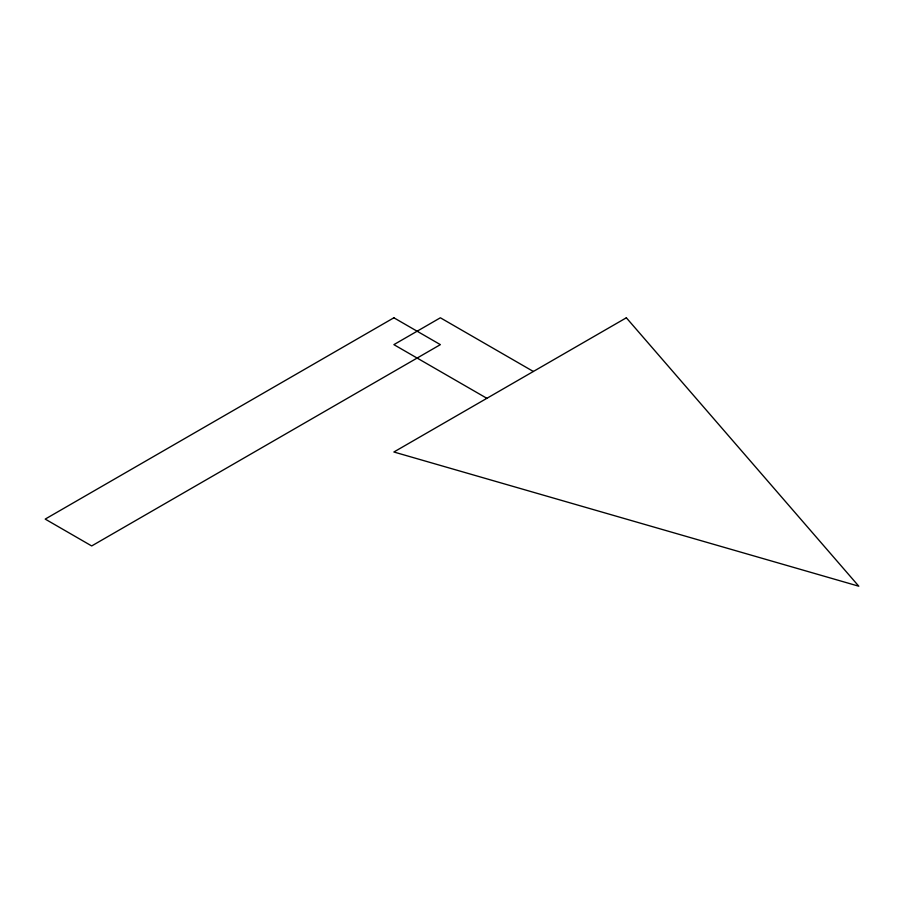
<?xml version="1.0" encoding="UTF-8"?>
<svg xmlns="http://www.w3.org/2000/svg" width="904" height="904" viewBox="0 0 904 904"><rect width="100%" height="100%" fill="white"/><g stroke="black" fill="none" stroke-linecap="round" stroke-linejoin="round"><path stroke-width="1.36" d="M533.36 371.476L440.372 317.79L393.884 344.639L486.872 398.314M393.884 317.79L45.2 519.099L91.688 545.948L440.372 344.639L393.884 317.79M626.348 317.79L393.884 452L858.8 586.21L626.348 317.79"/></g></svg>
